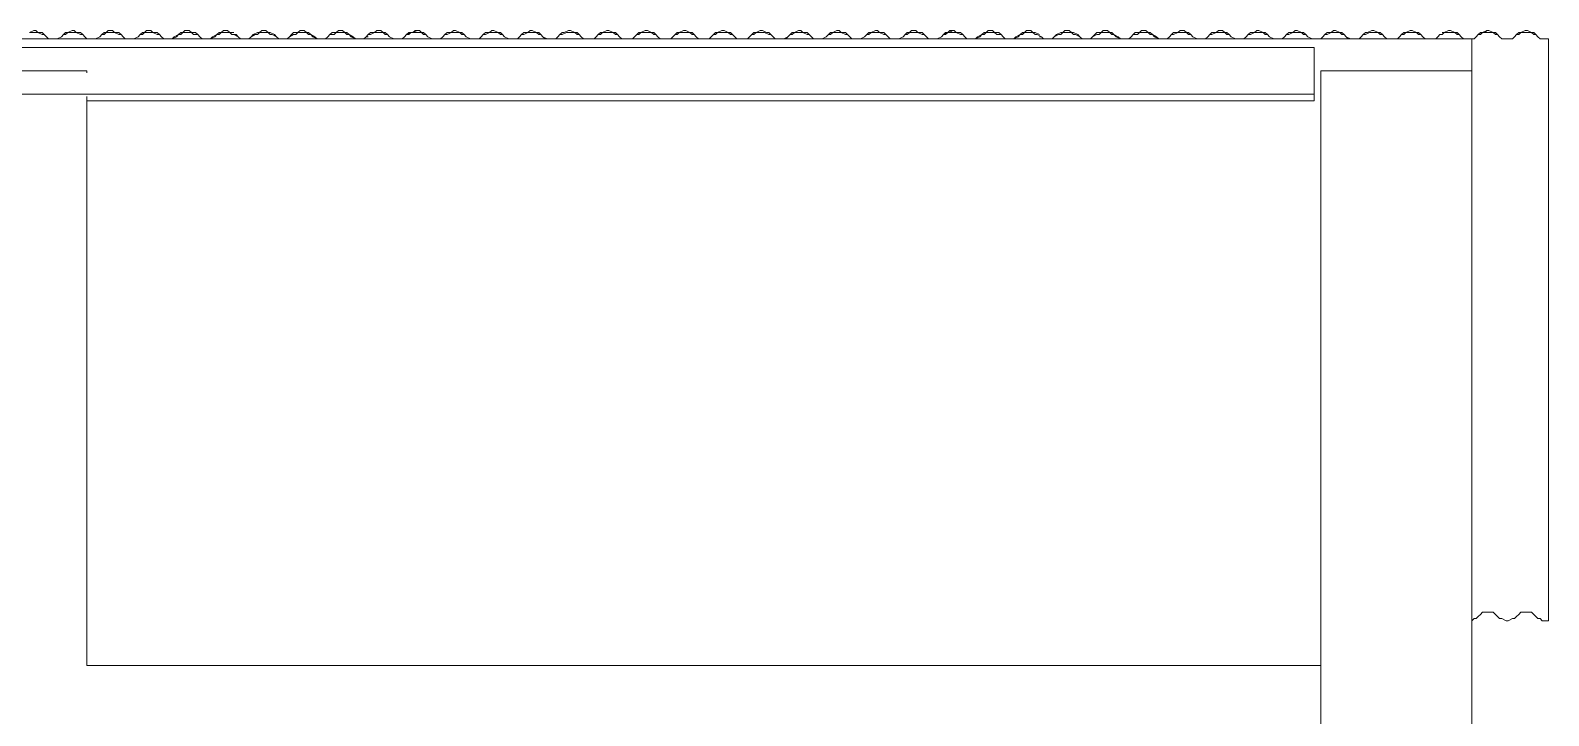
# Model space of a CAD drawing. Extents: x -187 to 52, y -9 to 65.
# Drawn here: x -170.318 to -167.304, y 17.226 to 18.585 of the extents above; entities that cross this region are included whole.
import ezdxf

# ---------------------------------------------------------------- set-up
doc = ezdxf.new("R2010")
doc.units = 0
doc.header["$MEASUREMENT"] = 0
doc.layers.add('PDF4_Geometría', color=7, linetype='Continuous')

msp = doc.modelspace()

# ---------------------------------------------------------------- linework, layer by layer
at = {"layer": 'PDF4_Geometría', "lineweight": 9}
for points in [[(-175.6992, 17.3844), (-175.6992, 18.5685), (-167.4567, 18.5685)], [(-169.9138, 18.5812), (-169.9222, 18.5812), (-169.9265, 18.5854), (-169.9349, 18.5854), (-169.9391, 18.5812), (-169.9434, 18.5812), (-169.9476, 18.577), (-169.9561, 18.5728), (-169.9603, 18.5685), (-169.9645, 18.5685), (-169.973, 18.5685), (-169.9772, 18.5685), (-169.9814, 18.5728), (-169.9857, 18.577), (-169.9899, 18.5812), (-169.9984, 18.5812), (-170.0026, 18.5854), (-170.011, 18.5854), (-170.0153, 18.5812), (-170.0195, 18.5812), (-170.0237, 18.577), (-170.0322, 18.5728), (-170.0364, 18.5685), (-170.0406, 18.5685), (-170.0491, 18.5685), (-170.0533, 18.5685), (-170.0576, 18.5728), (-170.0618, 18.577), (-170.066, 18.5812), (-170.0745, 18.5812), (-170.0787, 18.5854), (-170.0872, 18.5854), (-170.0914, 18.5812), (-170.0956, 18.5812), (-170.0999, 18.577), (-170.1041, 18.5728), (-170.1125, 18.5685), (-170.1168, 18.5685), (-170.1252, 18.5685), (-170.1295, 18.5685), (-170.1337, 18.5728), (-170.1379, 18.577), (-170.1421, 18.5812), (-170.1506, 18.5812), (-170.1548, 18.5854), (-170.1633, 18.5854), (-170.1675, 18.5812), (-170.1717, 18.5812), (-170.176, 18.577), (-170.1802, 18.5728), (-170.1887, 18.5685), (-170.1929, 18.5685), (-170.2014, 18.5685), (-170.2056, 18.5685), (-170.2098, 18.5728), (-170.214, 18.577), (-170.2183, 18.5812), (-170.2267, 18.5812), (-170.231, 18.5854), (-170.2352, 18.5854), (-170.2436, 18.5812), (-170.2479, 18.5812), (-170.2521, 18.577), (-170.2563, 18.5728), (-170.2648, 18.5685), (-170.269, 18.5685), (-170.2732, 18.5685), (-170.2817, 18.5685), (-170.2859, 18.5728), (-170.2902, 18.577), (-170.2944, 18.5812), (-170.3028, 18.5812), (-170.3071, 18.5854), (-170.3113, 18.5854), (-170.3198, 18.5812)], [(-170.3198, 18.5812), (-170.3113, 18.5812), (-170.3071, 18.5812), (-170.3028, 18.5812), (-170.2944, 18.577), (-170.2902, 18.577), (-170.2859, 18.5728), (-170.2817, 18.5685), (-170.2732, 18.5685), (-170.269, 18.5685), (-170.2648, 18.5685), (-170.2563, 18.5728), (-170.2521, 18.577), (-170.2479, 18.577), (-170.2436, 18.5812), (-170.2352, 18.5812), (-170.231, 18.5812), (-170.2267, 18.5812), (-170.2183, 18.577), (-170.214, 18.577), (-170.2098, 18.5728), (-170.2056, 18.5685), (-170.2014, 18.5685), (-170.1929, 18.5685), (-170.1887, 18.5685), (-170.1802, 18.5728), (-170.176, 18.577), (-170.1717, 18.577), (-170.1675, 18.5812), (-170.1633, 18.5812), (-170.1548, 18.5812), (-170.1506, 18.5812), (-170.1421, 18.577), (-170.1379, 18.577), (-170.1337, 18.5728), (-170.1295, 18.5685), (-170.1252, 18.5685), (-170.1168, 18.5685), (-170.1125, 18.5685), (-170.1041, 18.5728), (-170.0999, 18.577), (-170.0956, 18.577), (-170.0914, 18.5812), (-170.0872, 18.5812), (-170.0787, 18.5812), (-170.0745, 18.5812), (-170.066, 18.577), (-170.0618, 18.577), (-170.0576, 18.5728), (-170.0533, 18.5685), (-170.0491, 18.5685), (-170.0406, 18.5685), (-170.0364, 18.5685), (-170.028, 18.5728), (-170.0237, 18.577), (-170.0195, 18.577), (-170.0153, 18.5812), (-170.011, 18.5812), (-170.0026, 18.5812), (-169.9984, 18.5812), (-169.9941, 18.577), (-169.9857, 18.577), (-169.9814, 18.5728), (-169.9772, 18.5685), (-169.973, 18.5685), (-169.9645, 18.5685), (-169.9603, 18.5685), (-169.9518, 18.5728), (-169.9476, 18.577), (-169.9434, 18.577), (-169.9391, 18.5812), (-169.9349, 18.5812), (-169.9265, 18.5812), (-169.9222, 18.5812), (-169.918, 18.577), (-169.9138, 18.577), (-169.9053, 18.5728), (-169.9011, 18.5685), (-169.8969, 18.5685), (-169.8884, 18.5685), (-169.8842, 18.5685), (-169.8799, 18.5728), (-169.8715, 18.577), (-169.8673, 18.577), (-169.863, 18.5812), (-169.8588, 18.5812), (-169.8503, 18.5812), (-169.8461, 18.5812), (-169.8419, 18.577), (-169.8377, 18.577), (-169.8292, 18.5728), (-169.825, 18.5685), (-169.8207, 18.5685), (-169.8123, 18.5685), (-169.808, 18.5685), (-169.8038, 18.5728), (-169.7954, 18.577), (-169.7911, 18.577), (-169.7869, 18.5812), (-169.7827, 18.5812), (-169.7742, 18.5812), (-169.77, 18.5812), (-169.7658, 18.577), (-169.7615, 18.577), (-169.7573, 18.5728), (-169.7488, 18.5685), (-169.7446, 18.5685), (-169.7362, 18.5685), (-169.7319, 18.5685), (-169.7277, 18.5728), (-169.7235, 18.577), (-169.715, 18.577), (-169.7108, 18.5812), (-169.7065, 18.5812), (-169.6981, 18.5812), (-169.6939, 18.5812), (-169.6896, 18.577), (-169.6854, 18.577), (-169.6812, 18.5728), (-169.6727, 18.5685), (-169.6685, 18.5685), (-169.66, 18.5685), (-169.6558, 18.5685), (-169.6516, 18.5728), (-169.6473, 18.577), (-169.6431, 18.577), (-169.6347, 18.5812), (-169.6304, 18.5812), (-169.622, 18.5812), (-169.6177, 18.5812), (-169.6135, 18.577), (-169.6093, 18.577), (-169.6051, 18.5728), (-169.5966, 18.5685), (-169.5924, 18.5685), (-169.5839, 18.5685), (-169.5797, 18.5685), (-169.5754, 18.5728), (-169.5712, 18.577)], [(-169.6473, 18.5728), (-169.6516, 18.5728), (-169.6558, 18.5685), (-169.66, 18.5685), (-169.6685, 18.5685), (-169.6727, 18.5685), (-169.6769, 18.5728), (-169.6854, 18.577), (-169.6896, 18.5812), (-169.6939, 18.5812), (-169.6981, 18.5854), (-169.7065, 18.5854), (-169.7108, 18.5812), (-169.7192, 18.5812), (-169.7235, 18.577), (-169.7277, 18.5728), (-169.7319, 18.5685), (-169.7362, 18.5685), (-169.7446, 18.5685), (-169.7488, 18.5685), (-169.7531, 18.5728), (-169.7615, 18.577), (-169.7658, 18.5812), (-169.77, 18.5812), (-169.7742, 18.5854), (-169.7827, 18.5854), (-169.7869, 18.5812), (-169.7954, 18.5812), (-169.7996, 18.577), (-169.8038, 18.5728), (-169.808, 18.5685), (-169.8123, 18.5685), (-169.8207, 18.5685), (-169.825, 18.5685), (-169.8292, 18.5728), (-169.8334, 18.577), (-169.8419, 18.5812), (-169.8461, 18.5812), (-169.8503, 18.5854), (-169.8588, 18.5854), (-169.863, 18.5812), (-169.8673, 18.5812), (-169.8757, 18.577), (-169.8799, 18.5728), (-169.8842, 18.5685), (-169.8884, 18.5685), (-169.8969, 18.5685), (-169.9011, 18.5685), (-169.9053, 18.5728), (-169.9095, 18.577), (-169.9138, 18.577)], [(-169.5458, 18.5812), (-169.5416, 18.5812), (-169.5374, 18.5812), (-169.5416, 18.5812), (-169.5458, 18.5854), (-169.5501, 18.5854), (-169.5585, 18.5812), (-169.5628, 18.5812), (-169.567, 18.577), (-169.5712, 18.577), (-169.5754, 18.5728), (-169.5797, 18.5685), (-169.5839, 18.5685), (-169.5924, 18.5685), (-169.5966, 18.5685), (-169.6051, 18.5728), (-169.6093, 18.577), (-169.6135, 18.5812), (-169.6177, 18.5812), (-169.622, 18.5854), (-169.6304, 18.5854), (-169.6347, 18.5812), (-169.6431, 18.5812), (-169.6473, 18.577)], [(-169.567, 18.577), (-169.5628, 18.5812), (-169.5585, 18.5812), (-169.5501, 18.5812)], [(-168.3152, 18.577), (-168.3236, 18.5812), (-168.3279, 18.5812), (-168.3321, 18.5854), (-168.3406, 18.5854), (-168.3448, 18.5812), (-168.349, 18.5812), (-168.3532, 18.577), (-168.3617, 18.5728), (-168.3659, 18.5685), (-168.3702, 18.5685), (-168.3786, 18.5685), (-168.3828, 18.5685), (-168.3871, 18.5728), (-168.3913, 18.577), (-168.3955, 18.5812), (-168.404, 18.5812), (-168.4082, 18.5854), (-168.4167, 18.5854), (-168.4209, 18.5812), (-168.4251, 18.5812), (-168.4294, 18.577), (-168.4378, 18.5728), (-168.4421, 18.5685), (-168.4463, 18.5685), (-168.4547, 18.5685), (-168.459, 18.5685), (-168.4632, 18.5728), (-168.4674, 18.577), (-168.4717, 18.5812), (-168.4801, 18.5812), (-168.4843, 18.5854), (-168.4928, 18.5854), (-168.497, 18.5812), (-168.5013, 18.5812), (-168.5055, 18.577), (-168.5013, 18.5812), (-168.497, 18.5812), (-168.4928, 18.5812)], [(-168.4886, 18.5812), (-168.4843, 18.5812), (-168.4801, 18.5812), (-168.4717, 18.577), (-168.4674, 18.577), (-168.4632, 18.5728), (-168.459, 18.5685), (-168.4547, 18.5685), (-168.4463, 18.5685), (-168.4421, 18.5685), (-168.4336, 18.5728), (-168.4294, 18.577), (-168.4251, 18.577), (-168.4209, 18.5812), (-168.4167, 18.5812), (-168.4082, 18.5812), (-168.404, 18.5812), (-168.3998, 18.577), (-168.3913, 18.577), (-168.3871, 18.5728), (-168.3828, 18.5685), (-168.3786, 18.5685), (-168.3702, 18.5685), (-168.3659, 18.5685), (-168.3575, 18.5728), (-168.3532, 18.577), (-168.349, 18.577), (-168.3448, 18.5812), (-168.3406, 18.5812), (-168.3321, 18.5812), (-168.3279, 18.5812), (-168.3236, 18.577), (-168.3194, 18.577), (-168.311, 18.5728), (-168.3067, 18.5685), (-168.3025, 18.5685), (-168.294, 18.5685), (-168.2898, 18.5685), (-168.2856, 18.5728), (-168.2771, 18.577), (-168.2729, 18.577), (-168.2687, 18.5812), (-168.2644, 18.5812), (-168.256, 18.5812), (-168.2517, 18.5812), (-168.2475, 18.577), (-168.2433, 18.577), (-168.2348, 18.5728), (-168.2306, 18.5685), (-168.2264, 18.5685), (-168.2179, 18.5685), (-168.2137, 18.5685), (-168.2095, 18.5728), (-168.201, 18.577), (-168.1968, 18.577), (-168.1925, 18.5812), (-168.1883, 18.5812), (-168.1799, 18.5812), (-168.1756, 18.5812), (-168.1714, 18.577), (-168.1672, 18.577), (-168.1629, 18.5728), (-168.1545, 18.5685), (-168.1502, 18.5685), (-168.1418, 18.5685), (-168.1376, 18.5685), (-168.1333, 18.5728), (-168.1291, 18.577), (-168.1206, 18.577), (-168.1164, 18.5812), (-168.1122, 18.5812), (-168.1037, 18.5812), (-168.0995, 18.5812), (-168.0953, 18.577), (-168.091, 18.577), (-168.0868, 18.5728), (-168.0784, 18.5685), (-168.0741, 18.5685), (-168.0657, 18.5685), (-168.0614, 18.5685), (-168.0572, 18.5728), (-168.053, 18.577), (-168.0487, 18.577), (-168.0403, 18.5812), (-168.0361, 18.5812), (-168.0276, 18.5812), (-168.0234, 18.5812), (-168.0191, 18.577), (-168.0149, 18.577), (-168.0107, 18.5728), (-168.0022, 18.5685), (-167.998, 18.5685), (-167.9895, 18.5685), (-167.9853, 18.5685), (-167.9811, 18.5728), (-167.9769, 18.577), (-167.9726, 18.577), (-167.9642, 18.5812), (-167.9599, 18.5812), (-167.9515, 18.5812), (-167.9473, 18.5812), (-167.943, 18.577), (-167.9388, 18.577), (-167.9346, 18.5728), (-167.9261, 18.5685), (-167.9219, 18.5685), (-167.9134, 18.5685), (-167.9092, 18.5685), (-167.905, 18.5728), (-167.9007, 18.577), (-167.8965, 18.577), (-167.888, 18.5812), (-167.8838, 18.5812), (-167.8796, 18.5812), (-167.8711, 18.5812), (-167.8669, 18.577), (-167.8627, 18.577), (-167.8584, 18.5728), (-167.85, 18.5685), (-167.8458, 18.5685), (-167.8415, 18.5685), (-167.8331, 18.5685), (-167.8288, 18.5728), (-167.8246, 18.577), (-167.8204, 18.577), (-167.8119, 18.5812), (-167.8077, 18.5812), (-167.8035, 18.5812), (-167.795, 18.5812), (-167.7908, 18.577), (-167.7865, 18.577), (-167.7823, 18.5728), (-167.7739, 18.5685), (-167.7696, 18.5685), (-167.7654, 18.5685), (-167.7569, 18.5685), (-167.7527, 18.5728), (-167.7485, 18.577), (-167.7443, 18.577), (-167.7358, 18.5812), (-167.7316, 18.5812), (-167.7273, 18.5812), (-167.7189, 18.5812), (-167.7147, 18.577), (-167.7104, 18.577), (-167.7062, 18.5728), (-167.702, 18.5685), (-167.6935, 18.5685), (-167.6893, 18.5685), (-167.6808, 18.5685), (-167.6766, 18.5728), (-167.6724, 18.577), (-167.6681, 18.577), (-167.6597, 18.5812), (-167.6554, 18.5812), (-167.6512, 18.5812), (-167.6428, 18.5812), (-167.6385, 18.577), (-167.6343, 18.577), (-167.6301, 18.5728), (-167.6258, 18.5685), (-167.6174, 18.5685), (-167.6132, 18.5685), (-167.6047, 18.5685), (-167.6005, 18.5728), (-167.5962, 18.577), (-167.592, 18.577), (-167.5878, 18.5812), (-167.5793, 18.5812), (-167.5751, 18.5812), (-167.5666, 18.5812), (-167.5624, 18.577), (-167.5582, 18.577), (-167.5539, 18.5728), (-167.5497, 18.5685), (-167.5413, 18.5685), (-167.537, 18.5685), (-167.5286, 18.5685), (-167.5243, 18.5728), (-167.5201, 18.577), (-167.5159, 18.577), (-167.5117, 18.5812), (-167.5032, 18.5812), (-167.499, 18.5812), (-167.4905, 18.5812), (-167.4863, 18.577), (-167.4821, 18.577), (-167.4778, 18.5728), (-167.4736, 18.5685), (-167.4651, 18.5685), (-167.4609, 18.5685), (-167.4524, 18.5685), (-167.4482, 18.5728), (-167.444, 18.577), (-167.4398, 18.577), (-167.4355, 18.5812), (-167.4313, 18.5812), (-167.4271, 18.5812), (-167.4228, 18.5812)], [(-167.5159, 18.577), (-167.5201, 18.577), (-167.5243, 18.5728), (-167.5286, 18.5685), (-167.537, 18.5685), (-167.5413, 18.5685), (-167.5497, 18.5685), (-167.5539, 18.5728), (-167.5582, 18.577), (-167.5624, 18.5812), (-167.5666, 18.5812), (-167.5751, 18.5854), (-167.5793, 18.5854), (-167.5878, 18.5812), (-167.592, 18.5812), (-167.5962, 18.577), (-167.6005, 18.5728), (-167.6047, 18.5685), (-167.6132, 18.5685), (-167.6174, 18.5685), (-167.6258, 18.5685), (-167.6301, 18.5728), (-167.6343, 18.577), (-167.6385, 18.5812), (-167.6428, 18.5812), (-167.6512, 18.5854), (-167.6554, 18.5854), (-167.6639, 18.5812), (-167.6681, 18.5812), (-167.6724, 18.577), (-167.6766, 18.5728), (-167.6808, 18.5685), (-167.6893, 18.5685), (-167.6935, 18.5685), (-167.6977, 18.5685), (-167.7062, 18.5728), (-167.7104, 18.577), (-167.7147, 18.5812), (-167.7189, 18.5812), (-167.7273, 18.5854), (-167.7316, 18.5854), (-167.7358, 18.5812), (-167.7443, 18.5812), (-167.7485, 18.577), (-167.7527, 18.5728), (-167.7569, 18.5685), (-167.7654, 18.5685), (-167.7696, 18.5685), (-167.7739, 18.5685), (-167.7823, 18.5728), (-167.7865, 18.577), (-167.7908, 18.5812), (-167.795, 18.5812), (-167.8035, 18.5854), (-167.8077, 18.5854), (-167.8119, 18.5812), (-167.8204, 18.5812), (-167.8246, 18.577), (-167.8288, 18.5728), (-167.8331, 18.5685), (-167.8415, 18.5685), (-167.8458, 18.5685), (-167.85, 18.5685), (-167.8584, 18.5728), (-167.8627, 18.577), (-167.8669, 18.5812), (-167.8711, 18.5812), (-167.8796, 18.5854), (-167.8838, 18.5854), (-167.888, 18.5812), (-167.8965, 18.5812), (-167.9007, 18.577), (-167.905, 18.5728), (-167.9092, 18.5685), (-167.9176, 18.5685), (-167.9219, 18.5685), (-167.9261, 18.5685), (-167.9346, 18.5728), (-167.9388, 18.577), (-167.943, 18.5812), (-167.9473, 18.5812), (-167.9515, 18.5854), (-167.9599, 18.5854), (-167.9642, 18.5812), (-167.9726, 18.5812), (-167.9769, 18.577), (-167.9811, 18.5728), (-167.9853, 18.5685), (-167.9895, 18.5685), (-167.998, 18.5685), (-168.0022, 18.5685), (-168.0107, 18.5728), (-168.0149, 18.577), (-168.0191, 18.5812), (-168.0234, 18.5812), (-168.0276, 18.5854), (-168.0361, 18.5854), (-168.0403, 18.5812), (-168.0487, 18.5812), (-168.053, 18.577), (-168.0572, 18.5728), (-168.0614, 18.5685), (-168.0657, 18.5685), (-168.0741, 18.5685), (-168.0784, 18.5685), (-168.0826, 18.5728), (-168.091, 18.577), (-168.0953, 18.5812), (-168.0995, 18.5812), (-168.1037, 18.5854), (-168.1122, 18.5854), (-168.1164, 18.5812), (-168.1249, 18.5812), (-168.1291, 18.577), (-168.1333, 18.5728), (-168.1376, 18.5685), (-168.1418, 18.5685), (-168.1502, 18.5685), (-168.1545, 18.5685), (-168.1587, 18.5728), (-168.1672, 18.577), (-168.1714, 18.5812), (-168.1756, 18.5812), (-168.1799, 18.5854), (-168.1883, 18.5854), (-168.1925, 18.5812), (-168.201, 18.5812), (-168.2052, 18.577), (-168.2095, 18.5728), (-168.2137, 18.5685), (-168.2179, 18.5685), (-168.2264, 18.5685), (-168.2306, 18.5685), (-168.2348, 18.5728), (-168.2391, 18.577), (-168.2475, 18.5812), (-168.2517, 18.5812), (-168.256, 18.5854), (-168.2644, 18.5854), (-168.2687, 18.5812), (-168.2729, 18.5812), (-168.2813, 18.577), (-168.2856, 18.5728), (-168.2898, 18.5685), (-168.294, 18.5685), (-168.3025, 18.5685), (-168.3067, 18.5685), (-168.311, 18.5728), (-168.3152, 18.5728)], [(-167.4186, 18.5812), (-167.4144, 18.5812), (-167.4102, 18.5812), (-167.4144, 18.5812), (-167.4228, 18.5854), (-167.4271, 18.5854), (-167.4313, 18.5812), (-167.4355, 18.5812), (-167.4398, 18.577), (-167.444, 18.577), (-167.4482, 18.5728), (-167.4524, 18.5685), (-167.4609, 18.5685), (-167.4651, 18.5685), (-167.4736, 18.5685), (-167.4778, 18.5728), (-167.4821, 18.577), (-167.4863, 18.5812), (-167.4905, 18.5812), (-167.499, 18.5854), (-167.5032, 18.5854), (-167.5117, 18.5812), (-167.5159, 18.5812)], [(-167.3044, 17.4182), (-167.3044, 18.5685), (-167.3044, 17.414), (-167.3129, 17.414), (-167.3171, 17.414), (-167.3213, 17.4182), (-167.3256, 17.4182), (-167.3298, 17.4224), (-167.334, 17.4267), (-167.3383, 17.4309), (-167.3467, 17.4309), (-167.351, 17.4309), (-167.3594, 17.4309), (-167.3636, 17.4267), (-167.3679, 17.4224), (-167.3721, 17.4182), (-167.3763, 17.4182), (-167.3848, 17.414), (-167.389, 17.414), (-167.3975, 17.4182), (-167.4017, 17.4182), (-167.4059, 17.4224), (-167.4102, 17.4267), (-167.4144, 17.4309), (-167.4228, 17.4309), (-167.4271, 17.4309), (-167.4355, 17.4309), (-167.4398, 17.4267), (-167.444, 17.4224), (-167.4482, 17.4182), (-167.4524, 17.4182), (-167.4567, 17.414)], [(-167.4567, 18.5685), (-167.4567, 18.5051)], [(-175.6865, 18.4586), (-175.6865, 18.4543), (-175.6865, 18.4501), (-175.6865, 18.4459), (-175.6865, 18.4586), (-175.6865, 18.5516), (-167.7696, 18.5516)], [(-167.7696, 18.5516), (-167.7696, 18.4586), (-167.7696, 18.4459), (-167.7696, 18.4501), (-167.7696, 18.4543), (-167.7696, 18.4586), (-175.6865, 18.4586)], [(-170.4043, 18.5009), (-170.4043, 18.5051), (-170.2056, 18.5051), (-170.2056, 18.5009)], [(-170.2056, 18.4543), (-170.2056, 17.3252), (-167.7569, 17.3252), (-167.7569, 18.5051), (-167.4567, 18.5051)], [(-167.7569, 15.1303), (-167.7569, 18.5051), (-167.4567, 18.5051), (-167.4567, 15.1303)], [(-170.2056, 18.4459), (-170.2056, 17.3844)], [(-167.7696, 18.4459), (-170.2056, 18.4459)], [(-167.4271, 17.4309), (-167.4313, 17.4309), (-167.4355, 17.4309), (-167.4398, 17.4267)], [(-167.4102, 17.4267), (-167.4144, 17.4309)], [(-170.2056, 17.3252), (-167.7569, 17.3252)], [(-167.7569, 17.1264), (-167.7569, 17.3252)]]:
    msp.add_lwpolyline(points, dxfattribs=at)
for points in [[(-169.3428, 18.577), (-169.3471, 18.5728), (-169.3513, 18.5685), (-169.3598, 18.5685), (-169.364, 18.5685), (-169.3682, 18.5685), (-169.3767, 18.5728), (-169.3809, 18.577), (-169.3851, 18.5812), (-169.3894, 18.5812), (-169.3978, 18.5854), (-169.4021, 18.5854), (-169.4063, 18.5812), (-169.4147, 18.5812), (-169.419, 18.577), (-169.4232, 18.5728), (-169.4274, 18.5685), (-169.4359, 18.5685), (-169.4401, 18.5685), (-169.4443, 18.5685), (-169.4528, 18.5728), (-169.457, 18.577), (-169.4613, 18.5812), (-169.4655, 18.5812), (-169.4739, 18.5854), (-169.4782, 18.5854), (-169.4824, 18.5812), (-169.4909, 18.5812), (-169.4951, 18.577), (-169.4993, 18.5728), (-169.5036, 18.5685), (-169.5078, 18.5685), (-169.5162, 18.5685), (-169.5205, 18.5685), (-169.5289, 18.5728), (-169.5332, 18.577), (-169.5374, 18.5812), (-169.5416, 18.5812), (-169.5458, 18.5854), (-169.5543, 18.5854), (-169.5585, 18.5812), (-169.567, 18.5812), (-169.5712, 18.577), (-169.5628, 18.5812), (-169.5585, 18.5812), (-169.5543, 18.5812), (-169.5458, 18.5812), (-169.5416, 18.5812), (-169.5374, 18.577), (-169.5332, 18.577), (-169.5289, 18.5728), (-169.5205, 18.5685), (-169.5162, 18.5685), (-169.5078, 18.5685), (-169.5036, 18.5685), (-169.4993, 18.5728), (-169.4951, 18.577), (-169.4909, 18.577), (-169.4824, 18.5812), (-169.4782, 18.5812), (-169.4739, 18.5812), (-169.4655, 18.5812), (-169.4613, 18.577), (-169.457, 18.577), (-169.4528, 18.5728), (-169.4443, 18.5685), (-169.4401, 18.5685), (-169.4359, 18.5685), (-169.4274, 18.5685), (-169.4232, 18.5728), (-169.419, 18.577), (-169.4147, 18.577), (-169.4063, 18.5812), (-169.4021, 18.5812), (-169.3978, 18.5812), (-169.3894, 18.5812), (-169.3851, 18.577), (-169.3809, 18.577), (-169.3767, 18.5728), (-169.3682, 18.5685), (-169.364, 18.5685), (-169.3598, 18.5685), (-169.3513, 18.5685), (-169.3471, 18.5728), (-169.3428, 18.577), (-169.3386, 18.577), (-169.3302, 18.5812), (-169.3259, 18.5812), (-169.3217, 18.5812), (-169.3132, 18.5812), (-169.309, 18.577), (-169.3048, 18.577), (-169.3006, 18.5728), (-169.2963, 18.5685), (-169.2879, 18.5685), (-169.2836, 18.5685), (-169.2752, 18.5685), (-169.271, 18.5728), (-169.2667, 18.577), (-169.2625, 18.577), (-169.254, 18.5812), (-169.2498, 18.5812), (-169.2456, 18.5812), (-169.2371, 18.5812), (-169.2329, 18.577), (-169.2287, 18.577), (-169.2244, 18.5728), (-169.2202, 18.5685), (-169.2117, 18.5685), (-169.2075, 18.5685), (-169.1991, 18.5685), (-169.1948, 18.5728), (-169.1906, 18.577), (-169.1864, 18.577), (-169.1821, 18.5812), (-169.1737, 18.5812), (-169.1695, 18.5812), (-169.161, 18.5812), (-169.1568, 18.577), (-169.1525, 18.577), (-169.1483, 18.5728), (-169.1441, 18.5685), (-169.1356, 18.5685), (-169.1314, 18.5685), (-169.1229, 18.5685), (-169.1187, 18.5728), (-169.1145, 18.577), (-169.1102, 18.577), (-169.106, 18.5812), (-169.0976, 18.5812), (-169.0933, 18.5812), (-169.0849, 18.5812), (-169.0806, 18.577), (-169.0764, 18.577), (-169.0722, 18.5728), (-169.068, 18.5685), (-169.0595, 18.5685), (-169.0553, 18.5685), (-169.0468, 18.5685), (-169.0426, 18.5728), (-169.0384, 18.577), (-169.0341, 18.577), (-169.0299, 18.5812), (-169.0214, 18.5812), (-169.0172, 18.5812), (-169.0088, 18.5812), (-169.0045, 18.577), (-169.0003, 18.577), (-168.9961, 18.5728), (-168.9918, 18.5685), (-168.9834, 18.5685), (-168.9791, 18.5685), (-168.9707, 18.5685), (-168.9665, 18.5728), (-168.9622, 18.577), (-168.958, 18.577), (-168.9538, 18.5812), (-168.9453, 18.5812), (-168.9411, 18.5812), (-168.9326, 18.5812), (-168.9284, 18.577), (-168.9242, 18.577), (-168.9199, 18.5728), (-168.9157, 18.5685), (-168.9073, 18.5685), (-168.903, 18.5685), (-168.8946, 18.5685), (-168.8903, 18.5728), (-168.8861, 18.577), (-168.8819, 18.577), (-168.8776, 18.5812), (-168.8692, 18.5812), (-168.865, 18.5812), (-168.8607, 18.5812), (-168.8523, 18.577), (-168.848, 18.577), (-168.8438, 18.5728), (-168.8396, 18.5685), (-168.8311, 18.5685), (-168.8269, 18.5685), (-168.8184, 18.5685), (-168.8142, 18.5728), (-168.81, 18.577), (-168.8058, 18.577), (-168.8015, 18.5812), (-168.7931, 18.5812), (-168.7888, 18.5812), (-168.7846, 18.5812), (-168.7762, 18.577), (-168.7719, 18.577), (-168.7677, 18.5728), (-168.7635, 18.5685), (-168.755, 18.5685), (-168.7508, 18.5685), (-168.7465, 18.5685), (-168.7381, 18.5728), (-168.7339, 18.577), (-168.7296, 18.577), (-168.7254, 18.5812), (-168.7169, 18.5812), (-168.7127, 18.5812), (-168.7085, 18.5812), (-168.7, 18.577), (-168.6958, 18.577), (-168.6916, 18.5728), (-168.6873, 18.5685), (-168.6789, 18.5685), (-168.6747, 18.5685), (-168.6704, 18.5685), (-168.662, 18.5728), (-168.6577, 18.577), (-168.6535, 18.577), (-168.6493, 18.5812), (-168.6408, 18.5812), (-168.6366, 18.5812), (-168.6324, 18.5812), (-168.6239, 18.577), (-168.6197, 18.577), (-168.6154, 18.5728), (-168.6112, 18.5685), (-168.607, 18.5685), (-168.5985, 18.5685), (-168.5943, 18.5685), (-168.5858, 18.5728), (-168.5816, 18.577), (-168.5774, 18.577), (-168.5732, 18.5812), (-168.5689, 18.5812), (-168.5605, 18.5812), (-168.5562, 18.5812), (-168.5478, 18.577), (-168.5436, 18.577), (-168.5393, 18.5728), (-168.5351, 18.5685), (-168.5309, 18.5685), (-168.5224, 18.5685), (-168.5182, 18.5685), (-168.5097, 18.5728), (-168.5055, 18.577), (-168.5013, 18.577), (-168.497, 18.5812), (-168.4928, 18.5812), (-168.4886, 18.5812), (-168.4843, 18.5812), (-168.4801, 18.5812), (-168.4759, 18.5812), (-168.4801, 18.5812), (-168.4843, 18.5854), (-168.4886, 18.5854), (-168.4928, 18.5812), (-168.497, 18.5812), (-168.5055, 18.577), (-168.5097, 18.5728), (-168.5182, 18.5685), (-168.5224, 18.5685), (-168.5309, 18.5685), (-168.5351, 18.5685), (-168.5393, 18.5728), (-168.5436, 18.577), (-168.5478, 18.5812), (-168.5562, 18.5812), (-168.5605, 18.5854), (-168.5689, 18.5854), (-168.5732, 18.5812), (-168.5774, 18.5812), (-168.5816, 18.577), (-168.5858, 18.5728), (-168.5943, 18.5685), (-168.5985, 18.5685), (-168.607, 18.5685), (-168.6112, 18.5685), (-168.6154, 18.5728), (-168.6197, 18.577), (-168.6239, 18.5812), (-168.6324, 18.5812), (-168.6366, 18.5854), (-168.6408, 18.5854), (-168.6493, 18.5812), (-168.6535, 18.5812), (-168.6577, 18.577), (-168.662, 18.5728), (-168.6704, 18.5685), (-168.6747, 18.5685), (-168.6789, 18.5685), (-168.6873, 18.5685), (-168.6916, 18.5728), (-168.6958, 18.577), (-168.7, 18.5812), (-168.7085, 18.5812), (-168.7127, 18.5854), (-168.7169, 18.5854), (-168.7254, 18.5812), (-168.7296, 18.5812), (-168.7339, 18.577), (-168.7381, 18.5728), (-168.7465, 18.5685), (-168.7508, 18.5685), (-168.755, 18.5685), (-168.7635, 18.5685), (-168.7677, 18.5728), (-168.7719, 18.577), (-168.7762, 18.5812), (-168.7846, 18.5812), (-168.7888, 18.5854), (-168.7931, 18.5854), (-168.8015, 18.5812), (-168.8058, 18.5812), (-168.81, 18.577), (-168.8142, 18.5728), (-168.8227, 18.5685), (-168.8269, 18.5685), (-168.8311, 18.5685), (-168.8396, 18.5685), (-168.8438, 18.5728), (-168.848, 18.577), (-168.8523, 18.5812), (-168.8565, 18.5812), (-168.865, 18.5854), (-168.8692, 18.5854), (-168.8776, 18.5812), (-168.8819, 18.5812), (-168.8861, 18.577), (-168.8903, 18.5728), (-168.8946, 18.5685), (-168.903, 18.5685), (-168.9073, 18.5685), (-168.9157, 18.5685), (-168.9199, 18.5728), (-168.9242, 18.577), (-168.9284, 18.5812), (-168.9326, 18.5812), (-168.9411, 18.5854), (-168.9453, 18.5854), (-168.9538, 18.5812), (-168.958, 18.5812), (-168.9622, 18.577), (-168.9665, 18.5728), (-168.9707, 18.5685), (-168.9791, 18.5685), (-168.9834, 18.5685), (-168.9918, 18.5685), (-168.9961, 18.5728), (-169.0003, 18.577), (-169.0045, 18.5812), (-169.0088, 18.5812), (-169.0172, 18.5854), (-169.0214, 18.5854), (-169.0299, 18.5812), (-169.0341, 18.5812), (-169.0384, 18.577), (-169.0426, 18.5728), (-169.0468, 18.5685), (-169.0553, 18.5685), (-169.0595, 18.5685), (-169.068, 18.5685), (-169.0722, 18.5728), (-169.0764, 18.577), (-169.0806, 18.5812), (-169.0849, 18.5812), (-169.0933, 18.5854), (-169.0976, 18.5854), (-169.106, 18.5812), (-169.1102, 18.5812), (-169.1145, 18.577), (-169.1187, 18.5728), (-169.1229, 18.5685), (-169.1314, 18.5685), (-169.1356, 18.5685), (-169.1441, 18.5685), (-169.1483, 18.5728), (-169.1525, 18.577), (-169.1568, 18.5812), (-169.161, 18.5812), (-169.1695, 18.5854), (-169.1737, 18.5854), (-169.1821, 18.5812), (-169.1864, 18.5812), (-169.1906, 18.577), (-169.1948, 18.5728), (-169.1991, 18.5685), (-169.2075, 18.5685), (-169.2117, 18.5685), (-169.2202, 18.5685), (-169.2244, 18.5728), (-169.2287, 18.577), (-169.2329, 18.5812), (-169.2371, 18.5812), (-169.2456, 18.5854), (-169.2498, 18.5854), (-169.2583, 18.5812), (-169.2625, 18.5812), (-169.2667, 18.577), (-169.271, 18.5728), (-169.2752, 18.5685), (-169.2836, 18.5685), (-169.2879, 18.5685), (-169.2921, 18.5685), (-169.3006, 18.5728), (-169.3048, 18.577), (-169.309, 18.5812), (-169.3132, 18.5812), (-169.3217, 18.5854), (-169.3259, 18.5854), (-169.3302, 18.5812), (-169.3386, 18.5812)], [(-167.3298, 18.577), (-167.334, 18.5812), (-167.3383, 18.5812), (-167.3467, 18.5854), (-167.351, 18.5854), (-167.3594, 18.5812), (-167.3636, 18.5812), (-167.3679, 18.577), (-167.3721, 18.5728), (-167.3763, 18.5685), (-167.3848, 18.5685), (-167.389, 18.5685), (-167.3975, 18.5685), (-167.4017, 18.5728), (-167.4059, 18.577), (-167.4102, 18.5812), (-167.4144, 18.5812), (-167.4228, 18.5854), (-167.4271, 18.5854), (-167.4355, 18.5812), (-167.4398, 18.5812), (-167.444, 18.577), (-167.4398, 18.5812), (-167.4355, 18.5812), (-167.4271, 18.5812), (-167.4228, 18.5812), (-167.4144, 18.5812), (-167.4102, 18.577), (-167.4059, 18.577), (-167.4017, 18.5728), (-167.3975, 18.5685), (-167.389, 18.5685), (-167.3848, 18.5685), (-167.3763, 18.5685), (-167.3721, 18.5728), (-167.3679, 18.577), (-167.3636, 18.577), (-167.3594, 18.5812), (-167.351, 18.5812), (-167.3467, 18.5812), (-167.3383, 18.5812), (-167.334, 18.577), (-167.3298, 18.577), (-167.3256, 18.5728), (-167.3213, 18.5685), (-167.3171, 18.5685), (-167.3129, 18.5685), (-167.3044, 18.5685), (-167.3129, 18.5685), (-167.3171, 18.5685), (-167.3213, 18.5685), (-167.3256, 18.5728)]]:
    msp.add_lwpolyline(points, close=True, dxfattribs=at)

doc.saveas('drawing.dxf')
